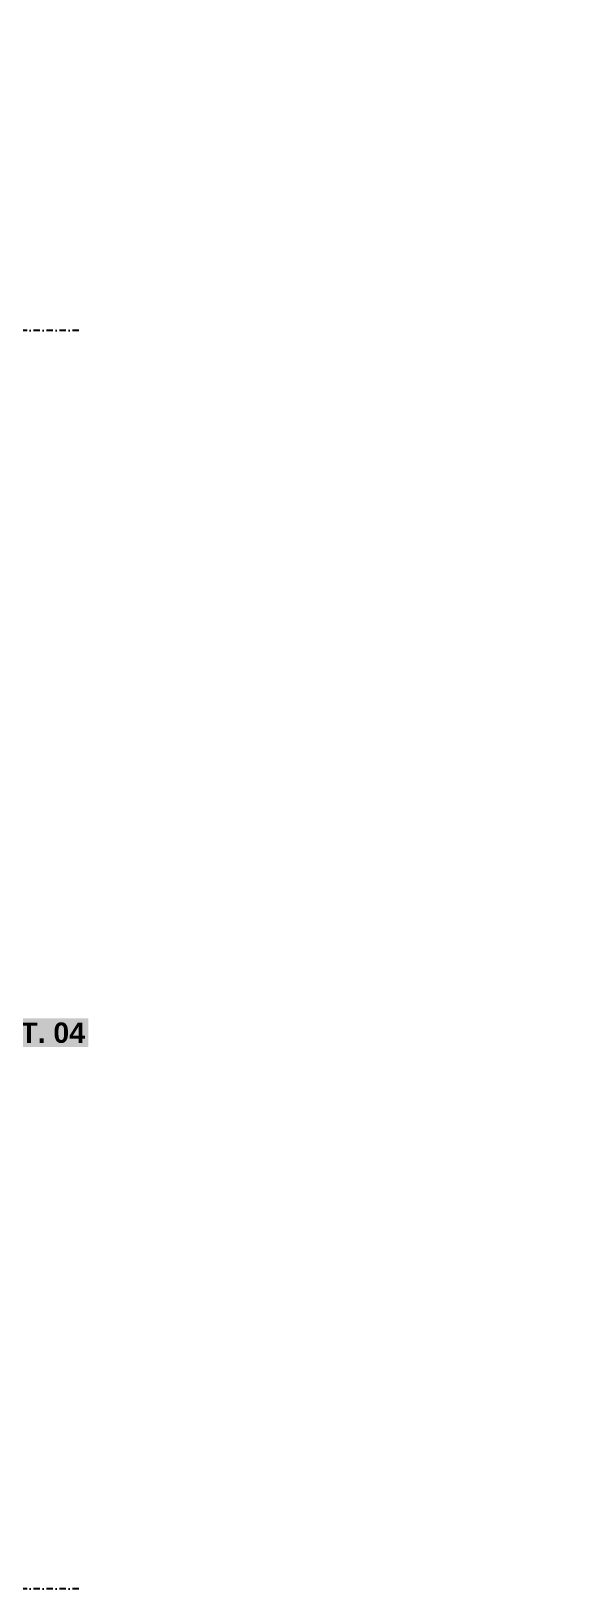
# Model space of a CAD drawing. Header units: millimetres. Extents: x -63251 to 507826, y 5339 to 217512.
# Drawn here: x 164475 to 165555, y 90783 to 93847 of the extents above; entities that cross this region are included whole.
import ezdxf
from ezdxf import colors
from ezdxf.entities.mleader import LeaderData, LeaderLine
from ezdxf.math import Vec2, Vec3

# ---------------------------------------------------------------- set-up
doc = ezdxf.new("R2010")
doc.units = ezdxf.units.MM
doc.linetypes.add('TRAÇO E PONTO 1-1', pattern=[25.399999999999995, 12.7, -6.349999999999998, 0, -6.349999999999998])
for name, color, linetype in [('COTAS', 9, 'Continuous'), ('DETALHE', 10, 'Continuous'), ('TEXTO TRAÇO PONTO', 105, 'TRAÇO E PONTO 1-1')]:
    doc.layers.add(name, color=color, linetype=linetype)
doc.styles.add('1-1', font='arial.ttf', dxfattribs={"height": 0.2})
doc.styles.add('PADRÃO', font='arial.ttf')

msp = doc.modelspace()

# ---------------------------------------------------------------- linework, layer by layer
at = {"layer": 'TEXTO TRAÇO PONTO'}
for p, q in [((164568.4082782737, 93257.71500888333), (162824.254951888, 93257.71500888333)), ((164568.4082782737, 90782.71500888326), (158475.7805163783, 90782.71500888326))]:
    msp.add_line(p, q, dxfattribs=at)

# ---------------------------------------------------------------- texts
at = {"layer": 'DETALHE', "color": 105, "insert": (164375.4606104482, 91896.619637089, -1.586003218996954e-08), "char_height": 40, "width": 203.4144438362202, "attachment_point": 1, "style": 'PADRÃO', "bg_fill": 1, "box_fill_scale": 1.2, "bg_fill_color": 50, "bg_fill_transparency": 0}
msp.add_mtext('{\\fArial|b1|i0|c0|p34;DET. 04}', dxfattribs=at)

# ---------------------------------------------------------------- leaders
at = {"layer": 'COTAS'}
ml = msp.add_multileader_mtext('Standard', dxfattribs=at)
ml.set_content('SANGRIA COM REVESTIMENTO DE CASQUINHA 1.8mm', color=105, style='1-1')
ml.set_leader_properties(color=256, linetype='ByLayer', lineweight=-1)
ml.build(insert=Vec2(0, 0))
ml.multileader.update_dxf_attribs({"text_left_attachment_type": 2, "text_right_attachment_type": 2, "dogleg_length": 0.36, "arrow_head_size": 20, "scale": 200})
ctx = ml.context
ctx.base_point, ctx.scale, ctx.char_height, ctx.arrow_head_size, ctx.landing_gap_size, ctx.plane_origin = Vec3(143838.1284452226, 93756.62364588933), 200, 40, 20, 40, Vec3(144807.7587317165, 92677.83412093192)
ctx.left_attachment, ctx.right_attachment = 2, 2
notes = []
notes.append((ctx, [(0, (1, 1, 0), (144516.7587317165, 93756.62364588933), (-1, 0), 72, [(0, [(144807.7587317165, 92862.83412093192), (144807.7587317165, 93756.6236458893)], 0, [])])]))
ctx.mtext.insert, ctx.mtext.width, ctx.mtext.flow_direction = Vec3(143878.1284452226, 93845.90968499801), 587.9523136285134, 5
ml = msp.add_multileader_mtext('Standard', dxfattribs=at)
ml.set_content('SANGRIA COM REVESTIMENTO DE CASQUINHA 1.8mm', color=105, style='1-1')
ml.set_leader_properties(color=256, linetype='ByLayer', lineweight=-1)
ml.build(insert=Vec2(0, 0))
ml.multileader.update_dxf_attribs({"text_left_attachment_type": 2, "text_right_attachment_type": 2, "dogleg_length": 0.36, "arrow_head_size": 20, "scale": 200})
ctx = ml.context
ctx.base_point, ctx.scale, ctx.char_height, ctx.arrow_head_size, ctx.landing_gap_size, ctx.plane_origin = Vec3(149075.1705226047, 93756.62364588927), 200, 40, 20, 40, Vec3(148691.7292586028, 92677.83412093192)
ctx.left_attachment, ctx.right_attachment = 2, 2
notes.append((ctx, [(0, (1, 1, 0), (149003.1705226047, 93756.62364588927), (1, 0), 72, [(0, [(148691.7292586028, 92862.83412093192), (148691.7292586027, 93756.62364588928)], 0, [])])]))
ctx.mtext.insert, ctx.mtext.width, ctx.mtext.flow_direction = Vec3(149115.1705226047, 93845.90968499795), 553.3678432227169, 5
for ctx, leaders in notes:
    for number, flags, end, landing, length, lines in leaders:
        leader = LeaderData()
        leader.index, (leader.has_last_leader_line, leader.has_dogleg_vector, leader.attachment_direction) = number, flags
        leader.last_leader_point, leader.dogleg_vector, leader.dogleg_length = Vec3(end), Vec3(landing), length
        for number, points, colour, breaks in lines:
            line = LeaderLine()
            line.index, line.vertices, line.color, line.breaks = number, Vec3.list(points), colors.encode_raw_color(colour), breaks
            leader.lines.append(line)
        ctx.leaders.append(leader)

doc.saveas('drawing.dxf')
